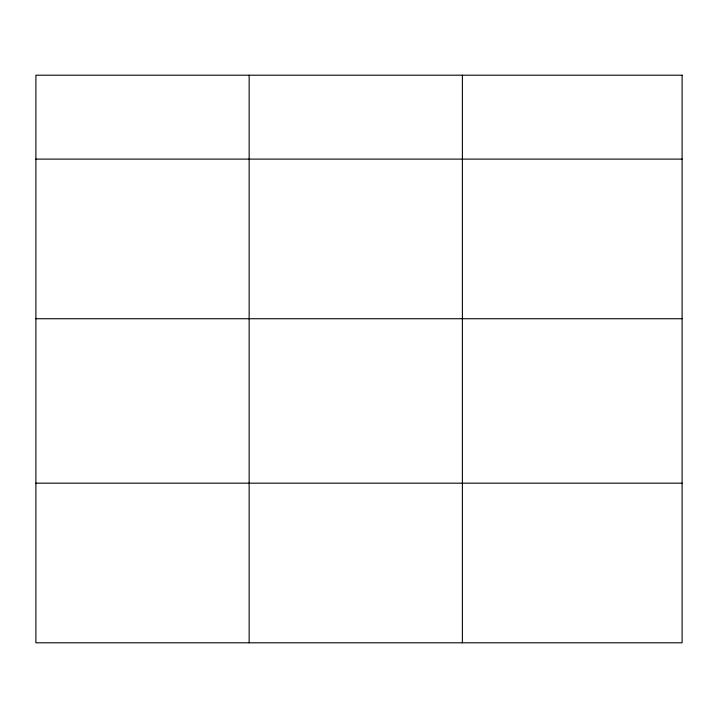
<?xml version="1.0" encoding="UTF-8"?>
<svg xmlns="http://www.w3.org/2000/svg" width="718" height="718" viewBox="0 0 718 718"><rect width="100%" height="100%" fill="white"/><g stroke="black" fill="none" stroke-linecap="round" stroke-linejoin="round"><path stroke-width="1.08" d="M35.9 159.109L682.1 159.109M35.9 318.729L682.1 318.729M35.9 483.178L682.1 483.178M462.392 75.202L462.392 642.798M249.146 75.202L249.146 642.798M682.1 75.202L35.9 75.202L35.9 642.798L682.1 642.798L682.1 75.202"/></g></svg>
